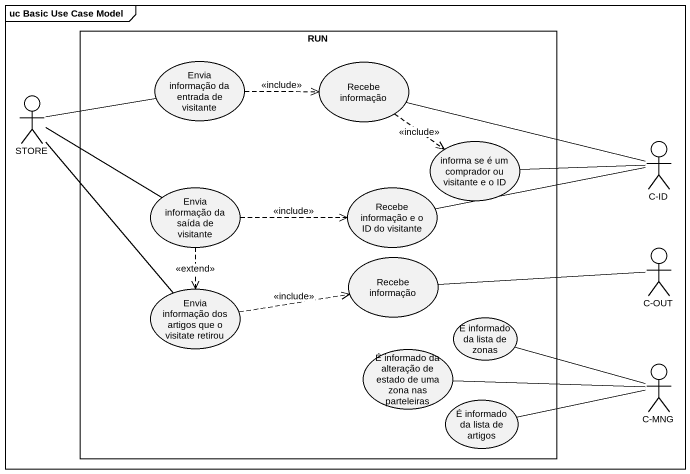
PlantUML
@startuml
mainframe uc Basic Use Case Model
rectangle RUN {
  usecase "Envia informação da entrada de visitante" as Envia_informação_da_entrada
  usecase "Recebe informação" as Recebe_informação
  usecase "informa se é um comprador ou visitante e o ID" as informa_se_é_um_comprador
  usecase "Envia informação da saída de visitante" as Envia_informação_da_saída
  usecase "Recebe informação e o ID do visitante" as Recebe_informação_e_o_ID_do
  usecase "Envia informação dos artigos que o visitate retirou" as Envia_informação_dos
  usecase "Recebe informação" as Recebe_informação_2
  usecase "É informado da lista de zonas" as É_informado_da_lista_de
  usecase "É informado da alteração de estado de uma zona nas parteleiras" as É_informado_da_alteração_de
  usecase "É informado da lista de artigos" as É_informado_da_lista_de_2
}
actor STORE
actor "C-ID" as C_ID
actor "C-OUT" as C_OUT
actor "C-MNG" as C_MNG
STORE -right- Envia_informação_da_entrada
STORE -right- Envia_informação_da_saída
STORE -- Envia_informação_dos
Envia_informação_da_entrada .right.> Recebe_informação : <<include>>
Recebe_informação ..> informa_se_é_um_comprador : <<include>>
Recebe_informação -right- C_ID
C_ID -left- informa_se_é_um_comprador
Envia_informação_da_saída .right.> Recebe_informação_e_o_ID_do : <<include>>
Envia_informação_da_saída ..> Envia_informação_dos : <<extend>>
Recebe_informação_e_o_ID_do -right- C_ID
Envia_informação_dos .right.> Recebe_informação_2 : <<include>>
Recebe_informação_2 -right- C_OUT
É_informado_da_lista_de -right- C_MNG
É_informado_da_lista_de -right- C_MNG
É_informado_da_alteração_de -right- C_MNG
É_informado_da_lista_de_2 -right- C_MNG
@enduml
